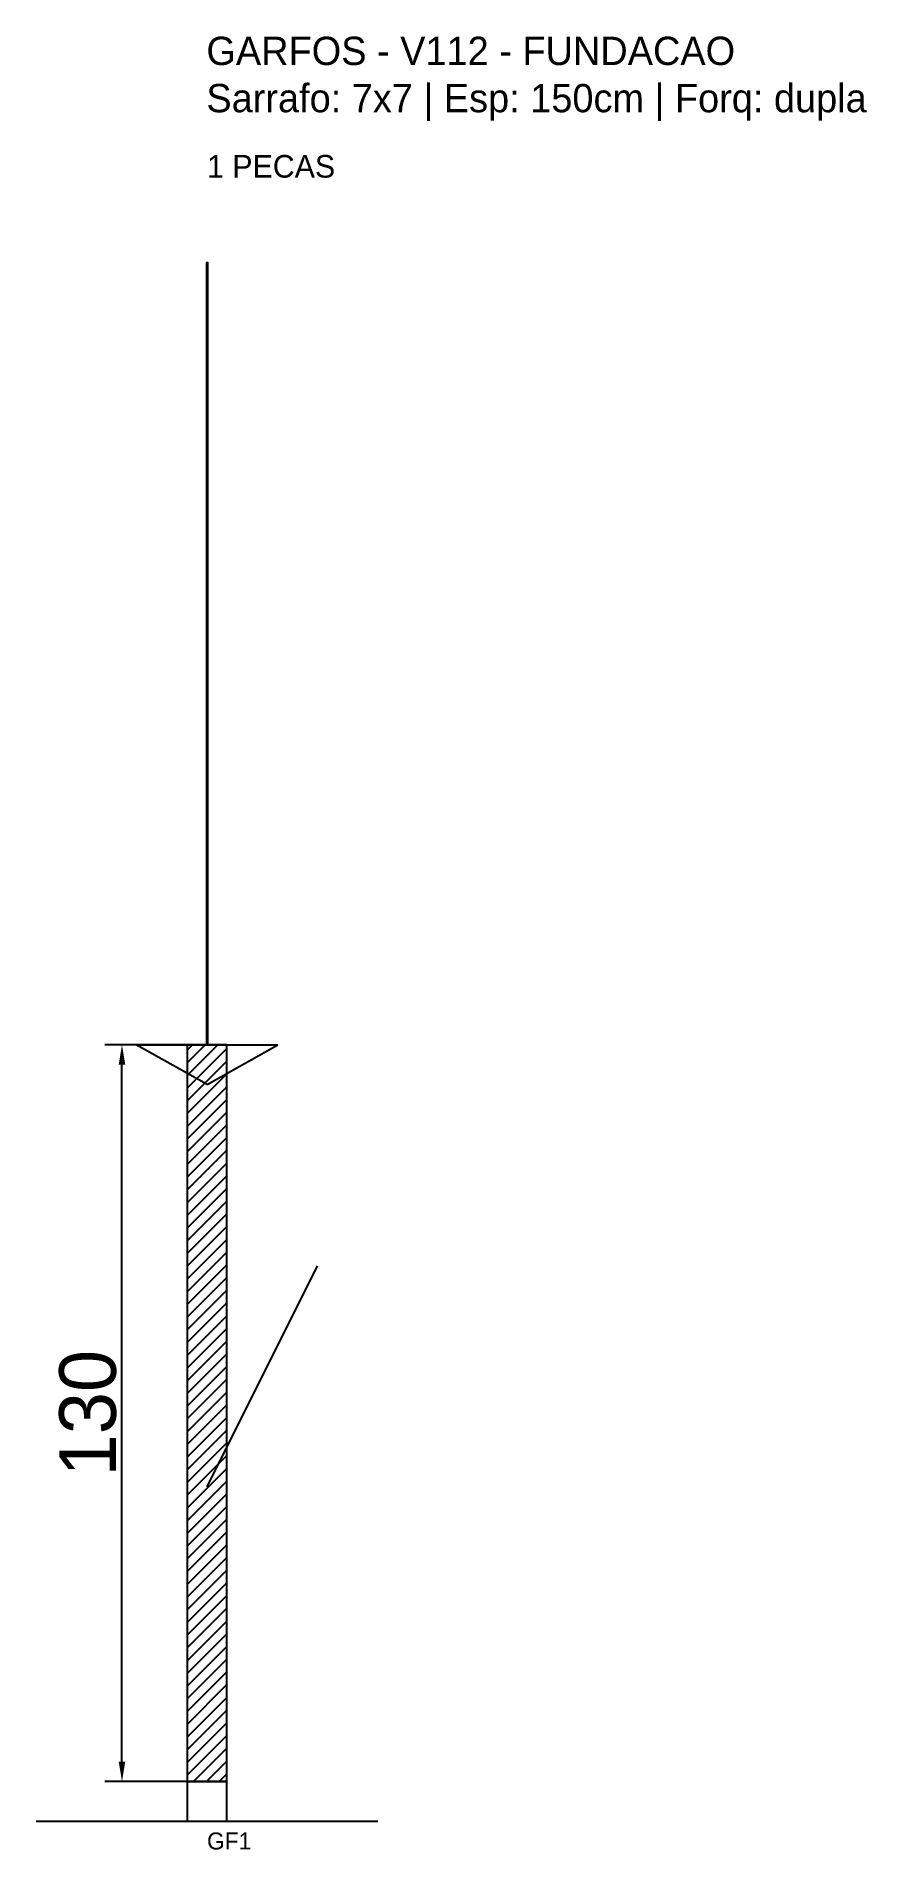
# Model space of a CAD drawing. Header units: metres. Extents: x -30 to 116, y -12 to 308.
import ezdxf

# ---------------------------------------------------------------- set-up
doc = ezdxf.new("R2010")
doc.units = ezdxf.units.M
for name, color, linetype in [('BARRA_ANCORAGEM', 1, 'Continuous'), ('COTA', 241, 'Continuous'), ('GARFOS OK', 3, 'Continuous'), ('NOME DA VIGA', 6, 'Continuous'), ('SARR_7x7', 40, 'Continuous'), ('VIGAS', 3, 'Continuous')]:
    doc.layers.add(name, color=color, linetype=linetype)
doc.dimstyles.new('EZ DXF', dxfattribs={"dimtxt": 10, "dimasz": 3.5, "dimexe": 3, "dimexo": 1.5, "dimgap": 1, "dimtad": 1, "dimdec": 1, "dimdsep": 46, "dimcen": 2.5, "dimazin": 3, "dimtfac": 1, "dimtmove": 0, "dimatfit": 3})

msp = doc.modelspace()

# ---------------------------------------------------------------- hatches: boundary and pattern name
at = {"layer": 'COTA'}
h = msp.add_hatch(dxfattribs=at)
h.set_pattern_fill('ANSI31', scale=0.5)
h.paths.add_polyline_path([(-3.386452, 0), (3.613548, 0), (3.613548, 130), (-3.386452, 130)])

# ---------------------------------------------------------------- linework, layer by layer
at = {"layer": 'BARRA_ANCORAGEM'}
msp.add_line((0.113548, 52), (19.613548, 91), dxfattribs=at)
at = {"layer": 'GARFOS OK'}
for p, q in [((0.113548, 123), (-12.386452, 130)), ((-12.386452, 130), (12.613548, 130)), ((0.113548, 123), (12.613548, 130))]:
    msp.add_line(p, q, dxfattribs=at)
at = {"layer": 'GARFOS OK', "linetype": 'CONTINUOUS'}
msp.add_line((-30, -7), (30.227096, -7), dxfattribs=at)
at = {"layer": 'GARFOS OK'}
msp.add_lwpolyline([(-3.386452, 0), (3.613548, 0), (3.613548, 130), (-3.386452, 130), (-3.386452, 0)], dxfattribs=at)
at = {"layer": 'SARR_7x7'}
msp.add_lwpolyline([(-3.386452, -7), (3.613548, -7), (3.613548, 0), (-3.386452, 0), (-3.386452, -7)], dxfattribs=at)
at = {"layer": 'VIGAS'}
msp.add_lwpolyline([(0, 130), (0.227096, 130), (0.227096, 268), (0, 268), (0, 130)], dxfattribs=at)

# ---------------------------------------------------------------- texts
at = {"layer": 'NOME DA VIGA'}
for s, height, p in [('1 PECAS', 4, (0.113548, 283)), ('GF1', 3, (0.113548, -12))]:
    msp.add_text(s, height=height, dxfattribs=at).set_placement(p)
at = {"layer": 'NOME DA VIGA', "insert": (0, 293), "char_height": 5, "attachment_point": 7}
msp.add_mtext('GARFOS - V112 - FUNDACAO\\PSarrafo: 7x7 | Esp: 150cm | Forq: dupla', dxfattribs=at)

# ---------------------------------------------------------------- dimensions: what is measured, and where the dimension line sits
at = {"layer": 'COTA'}
msp.add_linear_dim(base=(-14.886452, 0), p1=(0.113548, 0), p2=(0.113548, 130), angle=90, dimstyle='EZ DXF', dxfattribs=at).render()

doc.saveas('drawing.dxf')
